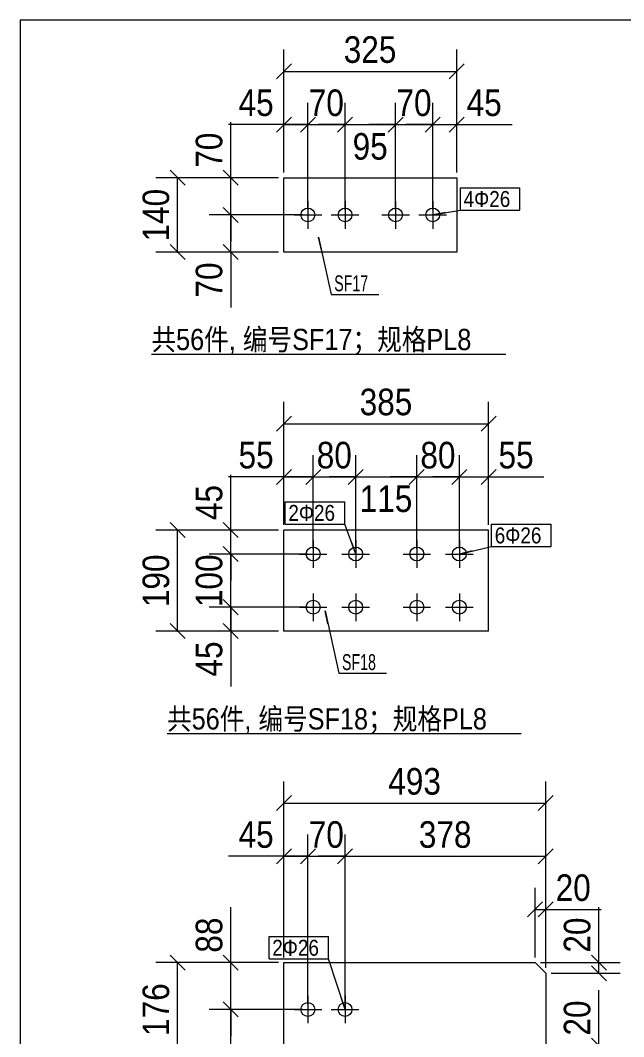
# Model space of a CAD drawing. Header units: inches. Extents: x 0 to 1938, y -2180 to 0.
# Drawn here: x 2.5 to 116, y -631.1 to -440 of the extents above; entities that cross this region are included whole.
import ezdxf

# ---------------------------------------------------------------- set-up
doc = ezdxf.new("R2010")
doc.units = ezdxf.units.IN
doc.header["$MEASUREMENT"] = 0
doc.linetypes.add('XKITLINE00', pattern=[0])
for name, color, linetype, lineweight in [('Bolt', 7, 'Continuous', 0), ('BoltMark', 3, 'Continuous', 0), ('DrawingSheet', 5, 'Continuous', 0), ('OtherObjectType', 1, 'Continuous', 0), ('Part', 2, 'Continuous', 0), ('PartMark', 3, 'Continuous', 0), ('Z-DIMENSIONS', 1, 'Continuous', 0)]:
    doc.layers.add(name, color=color, linetype=linetype, lineweight=lineweight)
doc.styles.add('Arial Narrow', font='ARIAL.TTF')
doc.styles.add('romsim', font='ARIAL.TTF')
doc.styles.add('宋体', font='ARIAL.TTF')

# ---------------------------------------------------------------- blocks, each defined once
blk = doc.blocks.new('*A186')
at = {"layer": 'Part', "color": 2, "linetype": 'XKITLINE00', "lineweight": 0}
for p, q in [((54.6, 381.4), (54.6, 395.4)), ((54.6, 395.4), (87.1, 395.4)), ((87.1, 395.4), (87.1, 381.4)), ((87.1, 381.4), (54.6, 381.4))]:
    blk.add_line(p, q, dxfattribs=at)
blk = doc.blocks.new('*A187')
at = {"layer": 'Bolt', "color": 2, "linetype": 'XKITLINE00', "lineweight": 0}
for p, q in [((75.6, 391), (75.6, 385.8)), ((82.6, 391), (82.6, 385.8)), ((73, 388.4), (78.2, 388.4)), ((80, 388.4), (85.2, 388.4))]:
    blk.add_line(p, q, dxfattribs=at)
for centre in [(75.6, 388.4), (82.6, 388.4)]:
    blk.add_circle(centre, 1.3, dxfattribs=at)
blk = doc.blocks.new('*A188')
at = {"layer": 'Bolt', "color": 2, "linetype": 'XKITLINE00', "lineweight": 0}
for p, q in [((59.1, 391), (59.1, 385.8)), ((66.1, 391), (66.1, 385.8)), ((56.5, 388.4), (61.7, 388.4)), ((63.5, 388.4), (68.7, 388.4))]:
    blk.add_line(p, q, dxfattribs=at)
for centre in [(59.1, 388.4), (66.1, 388.4)]:
    blk.add_circle(centre, 1.3, dxfattribs=at)
blk = doc.blocks.new('*A189')
at = {"layer": 'Part', "color": 2, "linetype": 'XKITLINE00', "lineweight": 0}
for p, q in [((54.6, 310.13), (54.6, 329.13)), ((93.1, 329.13), (54.6, 329.13)), ((93.1, 310.13), (93.1, 329.13)), ((93.1, 310.13), (54.6, 310.13))]:
    blk.add_line(p, q, dxfattribs=at)
blk = doc.blocks.new('*A190')
at = {"layer": 'Bolt', "color": 2, "linetype": 'XKITLINE00', "lineweight": 0}
for p, q in [((79.6, 317.23), (79.6, 312.03)), ((87.6, 317.23), (87.6, 312.03)), ((77, 314.63), (82.2, 314.63)), ((85, 314.63), (90.2, 314.63))]:
    blk.add_line(p, q, dxfattribs=at)
for centre in [(79.6, 314.63), (87.6, 314.63)]:
    blk.add_circle(centre, 1.3, dxfattribs=at)
blk = doc.blocks.new('*A191')
at = {"layer": 'Bolt', "color": 2, "linetype": 'XKITLINE00', "lineweight": 0}
for p, q in [((79.6, 327.23), (79.6, 322.03)), ((87.6, 327.23), (87.6, 322.03)), ((77, 324.63), (82.2, 324.63)), ((85, 324.63), (90.2, 324.63))]:
    blk.add_line(p, q, dxfattribs=at)
for centre in [(79.6, 324.63), (87.6, 324.63)]:
    blk.add_circle(centre, 1.3, dxfattribs=at)
blk = doc.blocks.new('*A192')
at = {"layer": 'Bolt', "color": 2, "linetype": 'XKITLINE00', "lineweight": 0}
for p, q in [((60.1, 317.23), (60.1, 312.03)), ((68.1, 317.23), (68.1, 312.03)), ((57.5, 314.63), (62.7, 314.63)), ((65.5, 314.63), (70.7, 314.63))]:
    blk.add_line(p, q, dxfattribs=at)
for centre in [(60.1, 314.63), (68.1, 314.63)]:
    blk.add_circle(centre, 1.3, dxfattribs=at)
blk = doc.blocks.new('*A193')
at = {"layer": 'Bolt', "color": 2, "linetype": 'XKITLINE00', "lineweight": 0}
for p, q in [((60.1, 327.23), (60.1, 322.03)), ((68.1, 327.23), (68.1, 322.03)), ((57.5, 324.63), (62.7, 324.63)), ((65.5, 324.63), (70.7, 324.63))]:
    blk.add_line(p, q, dxfattribs=at)
for centre in [(60.1, 324.63), (68.1, 324.63)]:
    blk.add_circle(centre, 1.3, dxfattribs=at)
blk = doc.blocks.new('*A194')
at = {"layer": 'Part', "color": 2, "linetype": 'XKITLINE00', "lineweight": 0}
for p, q in [((54.6, 247.78), (101.85, 247.78)), ((54.6, 230.18), (54.6, 247.78)), ((101.85, 247.78), (103.85, 245.78)), ((103.85, 245.78), (103.85, 232.18)), ((103.85, 232.18), (101.85, 230.18)), ((101.85, 230.18), (54.6, 230.18))]:
    blk.add_line(p, q, dxfattribs=at)
blk = doc.blocks.new('*A195')
at = {"layer": 'Bolt', "color": 2, "linetype": 'XKITLINE00', "lineweight": 0}
for p, q in [((59.1, 241.58), (59.1, 236.38)), ((66.1, 241.58), (66.1, 236.38)), ((56.5, 238.98), (61.7, 238.98)), ((63.5, 238.98), (68.7, 238.98))]:
    blk.add_line(p, q, dxfattribs=at)
for centre in [(59.1, 238.98), (66.1, 238.98)]:
    blk.add_circle(centre, 1.3, dxfattribs=at)
blk = doc.blocks.new('*A237')
at = {"layer": 'DrawingSheet', "color": 5, "linetype": 'XKITLINE00', "lineweight": 0}
for p, q in [((635, 425), (5, 425)), ((5, 425), (5, 5))]:
    blk.add_line(p, q, dxfattribs=at)
blk = doc.blocks.new('*A240')
at = {"layer": 'OtherObjectType', "color": 6, "linetype": 'XKITLINE00', "lineweight": 0}
blk.add_line((29.67, 362.23), (96.32, 362.23), dxfattribs=at)
at = {"layer": 'OtherObjectType', "color": 3, "style": '宋体', "width": 0.85}
blk.add_text('共56件, 编号SF17；规格PL8', height=4, dxfattribs=at).set_placement((29.67, 362.98))
blk = doc.blocks.new('*A241')
at = {"layer": 'Z-DIMENSIONS', "color": 4, "linetype": 'XKITLINE00', "lineweight": 0}
for p, q in [((82.6, 389.4), (82.6, 409.5)), ((87.1, 396.4), (87.1, 409.5)), ((82.6, 405.4), (77.6, 405.4)), ((84.01, 406.81), (81.19, 403.99)), ((82.6, 405.4), (87.1, 405.4)), ((88.51, 406.81), (85.69, 403.99)), ((87.1, 405.4), (97.52, 405.4)), ((87.1, 405.4), (97.52, 405.4))]:
    blk.add_line(p, q, dxfattribs=at)
at = {"layer": 'Z-DIMENSIONS', "color": 7}
for p in [(82.6, 405.4), (87.1, 405.4)]:
    blk.add_point(p, dxfattribs=at)
at = {"layer": 'Z-DIMENSIONS', "color": 7, "style": 'Arial Narrow', "width": 0.85}
blk.add_text('45', height=5, dxfattribs=at).set_placement((88.97, 407))
blk = doc.blocks.new('*A242')
at = {"layer": 'Z-DIMENSIONS', "color": 4, "linetype": 'XKITLINE00', "lineweight": 0}
for p, q in [((75.6, 389.4), (75.6, 409.5)), ((82.6, 389.4), (82.6, 409.5)), ((75.6, 405.4), (70.6, 405.4)), ((77.01, 406.81), (74.19, 403.99)), ((75.6, 405.4), (82.6, 405.4)), ((84.01, 406.81), (81.19, 403.99)), ((82.6, 405.4), (87.6, 405.4))]:
    blk.add_line(p, q, dxfattribs=at)
at = {"layer": 'Z-DIMENSIONS', "color": 7}
for p in [(75.6, 405.4), (82.6, 405.4)]:
    blk.add_point(p, dxfattribs=at)
at = {"layer": 'Z-DIMENSIONS', "color": 7, "style": 'Arial Narrow', "width": 0.85}
blk.add_text('70', height=5, dxfattribs=at).set_placement((75.77, 407))
blk = doc.blocks.new('*A243')
at = {"layer": 'Z-DIMENSIONS', "color": 4, "linetype": 'XKITLINE00', "lineweight": 0}
for p, q in [((66.1, 389.4), (66.1, 409.4)), ((75.6, 389.4), (75.6, 409.4)), ((66.1, 405.4), (61.1, 405.4)), ((67.51, 406.81), (64.69, 403.99)), ((66.1, 405.4), (75.6, 405.4)), ((77.01, 406.81), (74.19, 403.99)), ((75.6, 405.4), (80.6, 405.4))]:
    blk.add_line(p, q, dxfattribs=at)
at = {"layer": 'Z-DIMENSIONS', "color": 7}
for p in [(66.1, 405.4), (75.6, 405.4)]:
    blk.add_point(p, dxfattribs=at)
at = {"layer": 'Z-DIMENSIONS', "color": 7, "style": 'Arial Narrow', "width": 0.85}
blk.add_text('95', height=5, dxfattribs=at).set_placement((67.52, 398.8))
blk = doc.blocks.new('*A244')
at = {"layer": 'Z-DIMENSIONS', "color": 4, "linetype": 'XKITLINE00', "lineweight": 0}
for p, q in [((59.1, 389.4), (59.1, 409.5)), ((66.1, 389.4), (66.1, 409.5)), ((59.1, 405.4), (54.1, 405.4)), ((60.51, 406.81), (57.69, 403.99)), ((59.1, 405.4), (66.1, 405.4)), ((67.51, 406.81), (64.69, 403.99)), ((66.1, 405.4), (71.1, 405.4))]:
    blk.add_line(p, q, dxfattribs=at)
at = {"layer": 'Z-DIMENSIONS', "color": 7}
for p in [(59.1, 405.4), (66.1, 405.4)]:
    blk.add_point(p, dxfattribs=at)
at = {"layer": 'Z-DIMENSIONS', "color": 7, "style": 'Arial Narrow', "width": 0.85}
blk.add_text('70', height=5, dxfattribs=at).set_placement((59.27, 407))
blk = doc.blocks.new('*A245')
at = {"layer": 'Z-DIMENSIONS', "color": 4, "linetype": 'XKITLINE00', "lineweight": 0}
for p, q in [((54.6, 396.4), (54.6, 409.5)), ((59.1, 389.4), (59.1, 409.5)), ((54.6, 405.4), (44.18, 405.4)), ((54.6, 405.4), (44.18, 405.4)), ((56.01, 406.81), (53.19, 403.99)), ((54.6, 405.4), (59.1, 405.4)), ((60.51, 406.81), (57.69, 403.99)), ((59.1, 405.4), (64.1, 405.4))]:
    blk.add_line(p, q, dxfattribs=at)
at = {"layer": 'Z-DIMENSIONS', "color": 7}
for p in [(54.6, 405.4), (59.1, 405.4)]:
    blk.add_point(p, dxfattribs=at)
at = {"layer": 'Z-DIMENSIONS', "color": 7, "style": 'Arial Narrow', "width": 0.85}
blk.add_text('45', height=5, dxfattribs=at).set_placement((46.06, 407))
blk = doc.blocks.new('*A246')
at = {"layer": 'Z-DIMENSIONS', "color": 4, "linetype": 'XKITLINE00', "lineweight": 0}
for p, q in [((44.6, 395.4), (44.6, 405.82)), ((44.6, 395.4), (44.6, 405.82)), ((43.19, 396.81), (46.01, 393.99)), ((53.6, 395.4), (40.5, 395.4)), ((44.6, 388.4), (44.6, 395.4)), ((58.1, 388.4), (40.5, 388.4)), ((43.19, 389.81), (46.01, 386.99)), ((44.6, 388.4), (44.6, 383.4))]:
    blk.add_line(p, q, dxfattribs=at)
at = {"layer": 'Z-DIMENSIONS', "color": 7}
for p in [(44.6, 395.4), (44.6, 388.4)]:
    blk.add_point(p, dxfattribs=at)
at = {"layer": 'Z-DIMENSIONS', "color": 7, "style": 'Arial Narrow', "width": 0.85}
blk.add_text('70', height=5, rotation=90.0002, dxfattribs=at).set_placement((43, 397.27))
blk = doc.blocks.new('*A247')
at = {"layer": 'Z-DIMENSIONS', "color": 4, "linetype": 'XKITLINE00', "lineweight": 0}
for p, q in [((44.6, 388.4), (44.6, 393.4)), ((58.1, 388.4), (40.5, 388.4)), ((43.19, 389.81), (46.01, 386.99)), ((44.6, 381.4), (44.6, 388.4)), ((43.19, 382.81), (46.01, 379.99)), ((53.6, 381.4), (40.5, 381.4)), ((44.6, 381.4), (44.6, 370.98)), ((44.6, 381.4), (44.6, 370.98))]:
    blk.add_line(p, q, dxfattribs=at)
at = {"layer": 'Z-DIMENSIONS', "color": 7}
for p in [(44.6, 388.4), (44.6, 381.4)]:
    blk.add_point(p, dxfattribs=at)
at = {"layer": 'Z-DIMENSIONS', "color": 7, "style": 'Arial Narrow', "width": 0.85}
blk.add_text('70', height=5, rotation=90.0002, dxfattribs=at).set_placement((43, 372.86))
blk = doc.blocks.new('*A248')
at = {"layer": 'Z-DIMENSIONS', "color": 4, "linetype": 'XKITLINE00', "lineweight": 0}
for p, q in [((54.6, 396.4), (54.6, 419.5)), ((87.1, 396.4), (87.1, 419.5)), ((56.01, 416.81), (53.19, 413.99)), ((88.51, 416.81), (85.69, 413.99)), ((54.6, 415.4), (87.1, 415.4))]:
    blk.add_line(p, q, dxfattribs=at)
at = {"layer": 'Z-DIMENSIONS', "color": 7}
for p in [(54.6, 415.4), (87.1, 415.4)]:
    blk.add_point(p, dxfattribs=at)
at = {"layer": 'Z-DIMENSIONS', "color": 7, "style": 'Arial Narrow', "width": 0.85}
blk.add_text('325', height=5, dxfattribs=at).set_placement((65.85, 417))
blk = doc.blocks.new('*A249')
at = {"layer": 'Z-DIMENSIONS', "color": 4, "linetype": 'XKITLINE00', "lineweight": 0}
for p, q in [((33.19, 396.81), (36.01, 393.99)), ((53.6, 395.4), (30.5, 395.4)), ((34.6, 381.4), (34.6, 395.4)), ((33.19, 382.81), (36.01, 379.99)), ((53.6, 381.4), (30.5, 381.4))]:
    blk.add_line(p, q, dxfattribs=at)
at = {"layer": 'Z-DIMENSIONS', "color": 7}
for p in [(34.6, 395.4), (34.6, 381.4)]:
    blk.add_point(p, dxfattribs=at)
at = {"layer": 'Z-DIMENSIONS', "color": 7, "style": 'Arial Narrow', "width": 0.85}
blk.add_text('140', height=5, rotation=90.0002, dxfattribs=at).set_placement((33, 383.4))
blk = doc.blocks.new('*A250')
at = {"layer": 'PartMark', "color": 4, "linetype": 'XKITLINE00', "lineweight": 0}
for p, q in [((61.13, 384.23), (63.46, 373.44)), ((61.66, 381.79), (61.13, 384.23)), ((63.46, 373.44), (72.45, 373.44))]:
    blk.add_line(p, q, dxfattribs=at)
at = {"layer": 'PartMark', "color": 4, "style": 'romsim', "width": 0.6375}
blk.add_text('SF17', height=3, dxfattribs=at).set_placement((64.06, 374.04))
blk = doc.blocks.new('*A251')
at = {"layer": 'BoltMark', "color": 1, "linetype": 'XKITLINE00', "lineweight": 0}
for p, q in [((87.8, 393.5), (98.99, 393.5)), ((87.8, 389.3), (87.8, 393.5)), ((98.99, 389.3), (98.99, 393.5)), ((82.6, 388.4), (87.8, 389.3)), ((85.06, 388.83), (82.6, 388.4)), ((87.8, 389.3), (98.99, 389.3))]:
    blk.add_line(p, q, dxfattribs=at)
at = {"layer": 'BoltMark', "color": 4, "style": '宋体', "width": 0.85}
blk.add_text('4Φ26', height=3, dxfattribs=at).set_placement((88.4, 389.9))
blk = doc.blocks.new('*A252')
at = {"layer": 'OtherObjectType', "color": 6, "linetype": 'XKITLINE00', "lineweight": 0}
blk.add_line((32.6, 290.88), (99.25, 290.88), dxfattribs=at)
at = {"layer": 'OtherObjectType', "color": 3, "style": '宋体', "width": 0.85}
blk.add_text('共56件, 编号SF18；规格PL8', height=4, dxfattribs=at).set_placement((32.6, 291.63))
blk = doc.blocks.new('*A253')
at = {"layer": 'Z-DIMENSIONS', "color": 4, "linetype": 'XKITLINE00', "lineweight": 0}
for p, q in [((87.6, 325.63), (87.6, 343.23)), ((93.1, 330.13), (93.1, 343.23)), ((89.01, 340.55), (86.19, 337.72)), ((94.51, 340.55), (91.69, 337.72)), ((87.6, 339.13), (82.6, 339.13)), ((87.6, 339.13), (93.1, 339.13)), ((93.1, 339.13), (103.52, 339.13)), ((93.1, 339.13), (103.52, 339.13))]:
    blk.add_line(p, q, dxfattribs=at)
at = {"layer": 'Z-DIMENSIONS', "color": 7}
for p in [(87.6, 339.13), (93.1, 339.13)]:
    blk.add_point(p, dxfattribs=at)
at = {"layer": 'Z-DIMENSIONS', "color": 7, "style": 'Arial Narrow', "width": 0.85}
blk.add_text('55', height=5, dxfattribs=at).set_placement((94.97, 340.73))
blk = doc.blocks.new('*A254')
at = {"layer": 'Z-DIMENSIONS', "color": 4, "linetype": 'XKITLINE00', "lineweight": 0}
for p, q in [((79.6, 325.63), (79.6, 343.23)), ((87.6, 325.63), (87.6, 343.23)), ((81.01, 340.55), (78.19, 337.72)), ((89.01, 340.55), (86.19, 337.72)), ((79.6, 339.13), (74.6, 339.13)), ((79.6, 339.13), (87.6, 339.13)), ((87.6, 339.13), (92.6, 339.13))]:
    blk.add_line(p, q, dxfattribs=at)
at = {"layer": 'Z-DIMENSIONS', "color": 7}
for p in [(79.6, 339.13), (87.6, 339.13)]:
    blk.add_point(p, dxfattribs=at)
at = {"layer": 'Z-DIMENSIONS', "color": 7, "style": 'Arial Narrow', "width": 0.85}
blk.add_text('80', height=5, dxfattribs=at).set_placement((80.27, 340.73))
blk = doc.blocks.new('*A255')
at = {"layer": 'Z-DIMENSIONS', "color": 4, "linetype": 'XKITLINE00', "lineweight": 0}
for p, q in [((68.1, 325.63), (68.1, 343.13)), ((79.6, 325.63), (79.6, 343.13)), ((69.51, 340.55), (66.69, 337.72)), ((81.01, 340.55), (78.19, 337.72)), ((68.1, 339.13), (63.1, 339.13)), ((68.1, 339.13), (79.6, 339.13)), ((79.6, 339.13), (84.6, 339.13))]:
    blk.add_line(p, q, dxfattribs=at)
at = {"layer": 'Z-DIMENSIONS', "color": 7}
for p in [(68.1, 339.13), (79.6, 339.13)]:
    blk.add_point(p, dxfattribs=at)
at = {"layer": 'Z-DIMENSIONS', "color": 7, "style": 'Arial Narrow', "width": 0.85}
blk.add_text('115', height=5, dxfattribs=at).set_placement((68.85, 332.53))
blk = doc.blocks.new('*A256')
at = {"layer": 'Z-DIMENSIONS', "color": 4, "linetype": 'XKITLINE00', "lineweight": 0}
for p, q in [((60.1, 325.63), (60.1, 343.23)), ((68.1, 325.63), (68.1, 343.23)), ((61.51, 340.55), (58.69, 337.72)), ((69.51, 340.55), (66.69, 337.72)), ((60.1, 339.13), (55.1, 339.13)), ((60.1, 339.13), (68.1, 339.13)), ((68.1, 339.13), (73.1, 339.13))]:
    blk.add_line(p, q, dxfattribs=at)
at = {"layer": 'Z-DIMENSIONS', "color": 7}
for p in [(60.1, 339.13), (68.1, 339.13)]:
    blk.add_point(p, dxfattribs=at)
at = {"layer": 'Z-DIMENSIONS', "color": 7, "style": 'Arial Narrow', "width": 0.85}
blk.add_text('80', height=5, dxfattribs=at).set_placement((60.77, 340.73))
blk = doc.blocks.new('*A257')
at = {"layer": 'Z-DIMENSIONS', "color": 4, "linetype": 'XKITLINE00', "lineweight": 0}
for p, q in [((54.6, 330.13), (54.6, 343.23)), ((60.1, 325.63), (60.1, 343.23)), ((56.01, 340.55), (53.19, 337.72)), ((61.51, 340.55), (58.69, 337.72)), ((54.6, 339.13), (44.18, 339.13)), ((54.6, 339.13), (44.18, 339.13)), ((54.6, 339.13), (60.1, 339.13)), ((60.1, 339.13), (65.1, 339.13))]:
    blk.add_line(p, q, dxfattribs=at)
at = {"layer": 'Z-DIMENSIONS', "color": 7}
for p in [(54.6, 339.13), (60.1, 339.13)]:
    blk.add_point(p, dxfattribs=at)
at = {"layer": 'Z-DIMENSIONS', "color": 7, "style": 'Arial Narrow', "width": 0.85}
blk.add_text('55', height=5, dxfattribs=at).set_placement((46.06, 340.73))
blk = doc.blocks.new('*A258')
at = {"layer": 'Z-DIMENSIONS', "color": 4, "linetype": 'XKITLINE00', "lineweight": 0}
for p, q in [((44.6, 329.13), (44.6, 339.55)), ((44.6, 329.13), (44.6, 339.55)), ((53.6, 329.13), (40.5, 329.13)), ((43.19, 330.55), (46.01, 327.72)), ((44.6, 324.63), (44.6, 329.13)), ((43.19, 326.05), (46.01, 323.22)), ((59.1, 324.63), (40.5, 324.63)), ((44.6, 324.63), (44.6, 319.63))]:
    blk.add_line(p, q, dxfattribs=at)
at = {"layer": 'Z-DIMENSIONS', "color": 7}
for p in [(44.6, 329.13), (44.6, 324.63)]:
    blk.add_point(p, dxfattribs=at)
at = {"layer": 'Z-DIMENSIONS', "color": 7, "style": 'Arial Narrow', "width": 0.85}
blk.add_text('45', height=5, rotation=90.0002, dxfattribs=at).set_placement((43, 331.01))
blk = doc.blocks.new('*A259')
at = {"layer": 'Z-DIMENSIONS', "color": 4, "linetype": 'XKITLINE00', "lineweight": 0}
for p, q in [((44.6, 324.63), (44.6, 329.63)), ((43.19, 326.05), (46.01, 323.22)), ((59.1, 324.63), (40.5, 324.63)), ((44.6, 314.63), (44.6, 324.63)), ((43.19, 316.05), (46.01, 313.22)), ((59.1, 314.63), (40.5, 314.63)), ((44.6, 314.63), (44.6, 309.63))]:
    blk.add_line(p, q, dxfattribs=at)
at = {"layer": 'Z-DIMENSIONS', "color": 7}
for p in [(44.6, 324.63), (44.6, 314.63)]:
    blk.add_point(p, dxfattribs=at)
at = {"layer": 'Z-DIMENSIONS', "color": 7, "style": 'Arial Narrow', "width": 0.85}
blk.add_text('100', height=5, rotation=90.0002, dxfattribs=at).set_placement((43, 314.64))
blk = doc.blocks.new('*A260')
at = {"layer": 'Z-DIMENSIONS', "color": 4, "linetype": 'XKITLINE00', "lineweight": 0}
for p, q in [((44.6, 314.63), (44.6, 319.63)), ((43.19, 316.05), (46.01, 313.22)), ((59.1, 314.63), (40.5, 314.63)), ((44.6, 310.13), (44.6, 314.63)), ((53.6, 310.13), (40.5, 310.13)), ((43.19, 311.55), (46.01, 308.72)), ((44.6, 310.13), (44.6, 299.72)), ((44.6, 310.13), (44.6, 299.72))]:
    blk.add_line(p, q, dxfattribs=at)
at = {"layer": 'Z-DIMENSIONS', "color": 7}
for p in [(44.6, 314.63), (44.6, 310.13)]:
    blk.add_point(p, dxfattribs=at)
at = {"layer": 'Z-DIMENSIONS', "color": 7, "style": 'Arial Narrow', "width": 0.85}
blk.add_text('45', height=5, rotation=90.0002, dxfattribs=at).set_placement((43, 301.59))
blk = doc.blocks.new('*A261')
at = {"layer": 'Z-DIMENSIONS', "color": 4, "linetype": 'XKITLINE00', "lineweight": 0}
for p, q in [((54.6, 330.13), (54.6, 353.23)), ((93.1, 330.13), (93.1, 353.23)), ((56.01, 350.55), (53.19, 347.72)), ((94.51, 350.55), (91.69, 347.72)), ((54.6, 349.13), (93.1, 349.13))]:
    blk.add_line(p, q, dxfattribs=at)
at = {"layer": 'Z-DIMENSIONS', "color": 7}
for p in [(54.6, 349.13), (93.1, 349.13)]:
    blk.add_point(p, dxfattribs=at)
at = {"layer": 'Z-DIMENSIONS', "color": 7, "style": 'Arial Narrow', "width": 0.85}
blk.add_text('385', height=5, dxfattribs=at).set_placement((68.85, 350.73))
blk = doc.blocks.new('*A262')
at = {"layer": 'Z-DIMENSIONS', "color": 4, "linetype": 'XKITLINE00', "lineweight": 0}
for p, q in [((53.6, 329.13), (30.5, 329.13)), ((33.19, 330.55), (36.01, 327.72)), ((34.6, 310.13), (34.6, 329.13)), ((53.6, 310.13), (30.5, 310.13)), ((33.19, 311.55), (36.01, 308.72))]:
    blk.add_line(p, q, dxfattribs=at)
at = {"layer": 'Z-DIMENSIONS', "color": 7}
for p in [(34.6, 329.13), (34.6, 310.13)]:
    blk.add_point(p, dxfattribs=at)
at = {"layer": 'Z-DIMENSIONS', "color": 7, "style": 'Arial Narrow', "width": 0.85}
blk.add_text('190', height=5, rotation=90.0002, dxfattribs=at).set_placement((33, 314.64))
blk = doc.blocks.new('*A263')
at = {"layer": 'PartMark', "color": 4, "linetype": 'XKITLINE00', "lineweight": 0}
for p, q in [((62.33, 313.96), (64.92, 302.2)), ((62.87, 311.52), (62.33, 313.96)), ((64.92, 302.2), (73.91, 302.2))]:
    blk.add_line(p, q, dxfattribs=at)
at = {"layer": 'PartMark', "color": 4, "style": 'romsim', "width": 0.6375}
blk.add_text('SF18', height=3, dxfattribs=at).set_placement((65.52, 302.8))
blk = doc.blocks.new('*A264')
at = {"layer": 'BoltMark', "color": 1, "linetype": 'XKITLINE00', "lineweight": 0}
for p, q in [((93.66, 330.23), (104.86, 330.23)), ((93.66, 326.03), (93.66, 330.23)), ((104.86, 326.03), (104.86, 330.23)), ((87.6, 324.63), (93.66, 326.03)), ((90.04, 325.2), (87.6, 324.63)), ((93.66, 326.03), (104.86, 326.03))]:
    blk.add_line(p, q, dxfattribs=at)
at = {"layer": 'BoltMark', "color": 4, "style": '宋体', "width": 0.85}
blk.add_text('6Φ26', height=3, dxfattribs=at).set_placement((94.26, 326.63))
blk = doc.blocks.new('*A265')
at = {"layer": 'BoltMark', "color": 1, "linetype": 'XKITLINE00', "lineweight": 0}
for p, q in [((54.83, 334.46), (66.03, 334.46)), ((54.83, 330.26), (54.83, 334.46)), ((66.03, 330.26), (66.03, 334.46)), ((54.83, 330.26), (66.03, 330.26)), ((68.1, 324.63), (66.03, 330.26)), ((67.24, 326.98), (68.1, 324.63))]:
    blk.add_line(p, q, dxfattribs=at)
at = {"layer": 'BoltMark', "color": 4, "style": '宋体', "width": 0.85}
blk.add_text('2Φ26', height=3, dxfattribs=at).set_placement((55.43, 330.86))
blk = doc.blocks.new('*A267')
at = {"layer": 'Z-DIMENSIONS', "color": 4, "linetype": 'XKITLINE00', "lineweight": 0}
for p, q in [((101.85, 248.78), (101.85, 261.88)), ((103.85, 246.78), (103.85, 261.88)), ((103.26, 259.2), (100.44, 256.37)), ((105.26, 259.2), (102.44, 256.37)), ((101.85, 257.78), (103.85, 257.78)), ((103.85, 257.78), (114.27, 257.78)), ((103.85, 257.78), (114.27, 257.78))]:
    blk.add_line(p, q, dxfattribs=at)
at = {"layer": 'Z-DIMENSIONS', "color": 7}
for p in [(101.85, 257.78), (103.85, 257.78)]:
    blk.add_point(p, dxfattribs=at)
at = {"layer": 'Z-DIMENSIONS', "color": 7, "style": 'Arial Narrow', "width": 0.85}
blk.add_text('20', height=5, dxfattribs=at).set_placement((105.72, 259.38))
blk = doc.blocks.new('*A269')
at = {"layer": 'Z-DIMENSIONS', "color": 4, "linetype": 'XKITLINE00', "lineweight": 0}
for p, q in [((113.85, 232.18), (113.85, 242.6)), ((113.85, 232.18), (113.85, 242.6)), ((112.44, 233.6), (115.26, 230.77)), ((104.85, 232.18), (117.85, 232.18)), ((112.44, 231.6), (115.26, 228.77)), ((113.85, 230.18), (113.85, 232.18)), ((102.85, 230.18), (117.85, 230.18))]:
    blk.add_line(p, q, dxfattribs=at)
at = {"layer": 'Z-DIMENSIONS', "color": 7}
for p in [(113.85, 232.18), (113.85, 230.18)]:
    blk.add_point(p, dxfattribs=at)
at = {"layer": 'Z-DIMENSIONS', "color": 7, "style": 'Arial Narrow', "width": 0.85}
blk.add_text('20', height=5, rotation=90.0002, dxfattribs=at).set_placement((112.25, 234.06))
blk = doc.blocks.new('*A270')
at = {"layer": 'Z-DIMENSIONS', "color": 4, "linetype": 'XKITLINE00', "lineweight": 0}
for p, q in [((113.85, 247.78), (113.85, 258.2)), ((113.85, 247.78), (113.85, 258.2)), ((112.44, 249.2), (115.26, 246.37)), ((102.85, 247.78), (117.85, 247.78)), ((112.44, 247.2), (115.26, 244.37)), ((113.85, 245.78), (113.85, 247.78)), ((104.85, 245.78), (117.85, 245.78))]:
    blk.add_line(p, q, dxfattribs=at)
at = {"layer": 'Z-DIMENSIONS', "color": 7}
for p in [(113.85, 247.78), (113.85, 245.78)]:
    blk.add_point(p, dxfattribs=at)
at = {"layer": 'Z-DIMENSIONS', "color": 7, "style": 'Arial Narrow', "width": 0.85}
blk.add_text('20', height=5, rotation=90.0002, dxfattribs=at).set_placement((112.25, 249.66))
blk = doc.blocks.new('*A271')
at = {"layer": 'Z-DIMENSIONS', "color": 4, "linetype": 'XKITLINE00', "lineweight": 0}
for p, q in [((66.1, 239.98), (66.1, 271.88)), ((103.85, 246.78), (103.85, 271.88)), ((66.1, 267.78), (61.1, 267.78)), ((67.51, 269.2), (64.69, 266.37)), ((66.1, 267.78), (103.85, 267.78)), ((105.26, 269.2), (102.44, 266.37))]:
    blk.add_line(p, q, dxfattribs=at)
at = {"layer": 'Z-DIMENSIONS', "color": 7}
for p in [(66.1, 267.78), (103.85, 267.78)]:
    blk.add_point(p, dxfattribs=at)
at = {"layer": 'Z-DIMENSIONS', "color": 7, "style": 'Arial Narrow', "width": 0.85}
blk.add_text('378', height=5, dxfattribs=at).set_placement((79.98, 269.38))
blk = doc.blocks.new('*A272')
at = {"layer": 'Z-DIMENSIONS', "color": 4, "linetype": 'XKITLINE00', "lineweight": 0}
for p, q in [((59.1, 239.98), (59.1, 271.88)), ((66.1, 239.98), (66.1, 271.88)), ((59.1, 267.78), (54.1, 267.78)), ((60.51, 269.2), (57.69, 266.37)), ((59.1, 267.78), (66.1, 267.78)), ((67.51, 269.2), (64.69, 266.37)), ((66.1, 267.78), (71.1, 267.78))]:
    blk.add_line(p, q, dxfattribs=at)
at = {"layer": 'Z-DIMENSIONS', "color": 7}
for p in [(59.1, 267.78), (66.1, 267.78)]:
    blk.add_point(p, dxfattribs=at)
at = {"layer": 'Z-DIMENSIONS', "color": 7, "style": 'Arial Narrow', "width": 0.85}
blk.add_text('70', height=5, dxfattribs=at).set_placement((59.27, 269.38))
blk = doc.blocks.new('*A273')
at = {"layer": 'Z-DIMENSIONS', "color": 4, "linetype": 'XKITLINE00', "lineweight": 0}
for p, q in [((54.6, 248.78), (54.6, 271.88)), ((59.1, 239.98), (59.1, 271.88)), ((54.6, 267.78), (44.18, 267.78)), ((54.6, 267.78), (44.18, 267.78)), ((56.01, 269.2), (53.19, 266.37)), ((54.6, 267.78), (59.1, 267.78)), ((60.51, 269.2), (57.69, 266.37)), ((59.1, 267.78), (64.1, 267.78))]:
    blk.add_line(p, q, dxfattribs=at)
at = {"layer": 'Z-DIMENSIONS', "color": 7}
for p in [(54.6, 267.78), (59.1, 267.78)]:
    blk.add_point(p, dxfattribs=at)
at = {"layer": 'Z-DIMENSIONS', "color": 7, "style": 'Arial Narrow', "width": 0.85}
blk.add_text('45', height=5, dxfattribs=at).set_placement((46.06, 269.38))
blk = doc.blocks.new('*A274')
at = {"layer": 'Z-DIMENSIONS', "color": 4, "linetype": 'XKITLINE00', "lineweight": 0}
for p, q in [((44.6, 247.78), (44.6, 258.2)), ((44.6, 247.78), (44.6, 258.2)), ((43.19, 249.2), (46.01, 246.37)), ((53.6, 247.78), (40.5, 247.78)), ((44.6, 238.98), (44.6, 247.78)), ((58.1, 238.98), (40.5, 238.98)), ((43.19, 240.4), (46.01, 237.57)), ((44.6, 238.98), (44.6, 233.98))]:
    blk.add_line(p, q, dxfattribs=at)
at = {"layer": 'Z-DIMENSIONS', "color": 7}
for p in [(44.6, 247.78), (44.6, 238.98)]:
    blk.add_point(p, dxfattribs=at)
at = {"layer": 'Z-DIMENSIONS', "color": 7, "style": 'Arial Narrow', "width": 0.85}
blk.add_text('88', height=5, rotation=90.0002, dxfattribs=at).set_placement((43, 249.66))
blk = doc.blocks.new('*A275')
at = {"layer": 'Z-DIMENSIONS', "color": 4, "linetype": 'XKITLINE00', "lineweight": 0}
for p, q in [((44.6, 238.98), (44.6, 243.98)), ((58.1, 238.98), (40.5, 238.98)), ((43.19, 240.4), (46.01, 237.57)), ((44.6, 230.18), (44.6, 238.98)), ((43.19, 231.6), (46.01, 228.77)), ((53.6, 230.18), (40.5, 230.18)), ((44.6, 230.18), (44.6, 219.77)), ((44.6, 230.18), (44.6, 219.77))]:
    blk.add_line(p, q, dxfattribs=at)
at = {"layer": 'Z-DIMENSIONS', "color": 7}
for p in [(44.6, 238.98), (44.6, 230.18)]:
    blk.add_point(p, dxfattribs=at)
at = {"layer": 'Z-DIMENSIONS', "color": 7, "style": 'Arial Narrow', "width": 0.85}
blk.add_text('88', height=5, rotation=90.0002, dxfattribs=at).set_placement((43, 221.64))
blk = doc.blocks.new('*A276')
at = {"layer": 'Z-DIMENSIONS', "color": 4, "linetype": 'XKITLINE00', "lineweight": 0}
for p, q in [((54.6, 248.78), (54.6, 281.88)), ((103.85, 246.78), (103.85, 281.88)), ((56.01, 279.2), (53.19, 276.37)), ((105.26, 279.2), (102.44, 276.37)), ((54.6, 277.78), (103.85, 277.78))]:
    blk.add_line(p, q, dxfattribs=at)
at = {"layer": 'Z-DIMENSIONS', "color": 7}
for p in [(54.6, 277.78), (103.85, 277.78)]:
    blk.add_point(p, dxfattribs=at)
at = {"layer": 'Z-DIMENSIONS', "color": 7, "style": 'Arial Narrow', "width": 0.85}
blk.add_text('493', height=5, dxfattribs=at).set_placement((74.23, 279.38))
blk = doc.blocks.new('*A277')
at = {"layer": 'Z-DIMENSIONS', "color": 4, "linetype": 'XKITLINE00', "lineweight": 0}
for p, q in [((33.19, 249.2), (36.01, 246.37)), ((53.6, 247.78), (30.5, 247.78)), ((34.6, 230.18), (34.6, 247.78)), ((33.19, 231.6), (36.01, 228.77)), ((53.6, 230.18), (30.5, 230.18))]:
    blk.add_line(p, q, dxfattribs=at)
at = {"layer": 'Z-DIMENSIONS', "color": 7}
for p in [(34.6, 247.78), (34.6, 230.18)]:
    blk.add_point(p, dxfattribs=at)
at = {"layer": 'Z-DIMENSIONS', "color": 7, "style": 'Arial Narrow', "width": 0.85}
blk.add_text('176', height=5, rotation=90.0002, dxfattribs=at).set_placement((33, 233.99))
blk = doc.blocks.new('*A279')
at = {"layer": 'BoltMark', "color": 1, "linetype": 'XKITLINE00', "lineweight": 0}
for p, q in [((51.8, 252.68), (62.99, 252.68)), ((51.8, 248.48), (51.8, 252.68)), ((62.99, 248.48), (62.99, 252.68)), ((51.8, 248.48), (62.99, 248.48)), ((66.1, 238.98), (62.99, 248.48)), ((65.32, 241.36), (66.1, 238.98))]:
    blk.add_line(p, q, dxfattribs=at)
at = {"layer": 'BoltMark', "color": 4, "style": '宋体', "width": 0.85}
blk.add_text('2Φ26', height=3, dxfattribs=at).set_placement((52.4, 249.08))
blk = doc.blocks.new('P详图~002 (PLPL8mm零件图)')
at = {"lineweight": 0}
for name in ['*A237', '*A248', '*A245', '*A244', '*A242', '*A241', '*A243', '*A246', '*A249', '*A186', '*A247', '*A188', '*A187', '*A240', '*A261', '*A257', '*A256', '*A254', '*A253', '*A255', '*A258', '*A262', '*A259', '*A189', '*A193', '*A191', '*A260', '*A192', '*A190', '*A252', '*A276', '*A273', '*A272', '*A271', '*A267', '*A274', '*A270', '*A277', '*A194', '*A275', '*A195', '*A269']:
    blk.add_blockref(name, (0, 0), dxfattribs=at)
at = {"layer": 'BoltMark', "lineweight": 0}
for name in ['*A251', '*A265', '*A264', '*A279']:
    blk.add_blockref(name, (0, 0), dxfattribs=at)
at = {"layer": 'PartMark', "lineweight": 0}
for name in ['*A250', '*A263']:
    blk.add_blockref(name, (0, 0), dxfattribs=at)

msp = doc.modelspace()

# ---------------------------------------------------------------- block references
msp.add_blockref('P详图~002 (PLPL8mm零件图)', (-2.5, -865))

doc.saveas('drawing.dxf')
